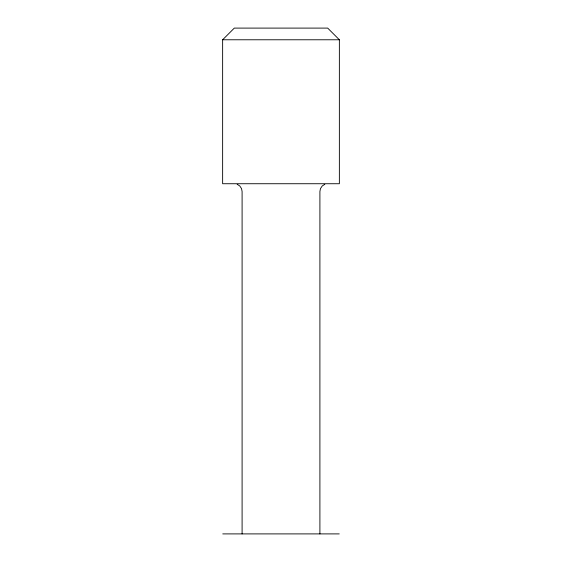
<?xml version="1.0" encoding="UTF-8"?>
<svg xmlns="http://www.w3.org/2000/svg" width="562" height="562" viewBox="0 0 562 562"><rect width="100%" height="100%" fill="white"/><g stroke="black" fill="none" stroke-linecap="round" stroke-linejoin="round"><path stroke-width="0.84" d="M222.636 39.776L234.312 28.1L327.688 28.1L339.364 39.776L339.364 183.732L222.636 183.732L222.636 39.776L339.364 39.776M324.829 184.28L322.188 186.008L320.452 188.649L319.904 191.516L319.904 533.9M222.756 533.9L339.244 533.9M237.171 184.28L239.812 186.008L241.548 188.649L242.096 191.516L242.096 533.9"/></g></svg>
